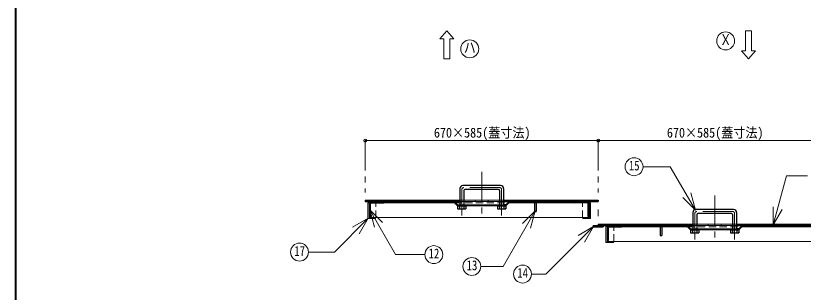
# Model space of a CAD drawing. Units: millimetres at full size, sheet at 1:15; details may follow other scales. Extents: x -3184 to 2891, y -2037 to 2178.
# Drawn here: x -3184 to -1207, y 132 to 826 of the extents above; entities that cross this region are included whole.
import ezdxf
from ezdxf.enums import TextEntityAlignment as Align

# ---------------------------------------------------------------- set-up
doc = ezdxf.new("R2010")
doc.units = ezdxf.units.MM
doc.header["$LTSCALE"] = 15
doc.header["$PDMODE"] = 32
doc.header["$PDSIZE"] = 7.5
doc.linetypes.add('CHAIN1', pattern=[8, 5, -1, 1, -1])
doc.linetypes.add('DASHED1', pattern=[1.8, 1.2, -0.6])
doc.layers.add('0-0', color=4, linetype='Continuous', lineweight=9)
doc.styles.add('ＭＳ ゴシック', font='')
doc.styles.get('ＭＳ ゴシック').set_extended_font_data('MS Gothic')

msp = doc.modelspace()

# ---------------------------------------------------------------- linework, layer by layer
at = {"layer": '0-0', "color": 1, "lineweight": 40}
msp.add_line((-3184.2, -2037.13), (-3184.2, 2177.87), dxfattribs=at)
at = {"layer": '0-0', "color": 7, "lineweight": 18}
for p, q in [((-2101.7, 787.87), (-2119.2, 767.87)), ((-2101.7, 787.87), (-2084.2, 767.87)), ((-1336.7, 787.87), (-1351.7, 787.87)), ((-1351.7, 737.87), (-1351.7, 787.87)), ((-1336.7, 737.87), (-1336.7, 787.87)), ((-2119.2, 767.87), (-2109.2, 767.87)), ((-2109.2, 767.87), (-2109.2, 717.87)), ((-2094.2, 767.87), (-2094.2, 717.87)), ((-2094.2, 767.87), (-2084.2, 767.87)), ((-1344.2, 717.87), (-1361.7, 737.87)), ((-1351.7, 737.87), (-1361.7, 737.87)), ((-1344.2, 717.87), (-1326.7, 737.87)), ((-1326.7, 737.87), (-1336.7, 737.87)), ((-2109.2, 717.87), (-2094.2, 717.87)), ((-1609.15, 447.2), (-1540.79, 447.2)), ((-1477.75, 338.02), (-1540.79, 447.2)), ((-1282.27, 301.23), (-1249.23, 424.55)), ((-1249.23, 424.55), (-1196.1, 424.55)), ((-1477.75, 338.02), (-1489.4, 381.48)), ((-2296.7, 356.87), (-2299.9, 356.87)), ((-2299.9, 356.87), (-2299.9, 316.87)), ((-2071.2, 362.87), (-2069.2, 362.87)), ((-2071.2, 359.67), (-2069.2, 359.67)), ((-2059.2, 362.87), (-2030.79, 362.87)), ((-2059.2, 359.67), (-2030.79, 359.67)), ((-2030.79, 362.87), (-2030.79, 359.67)), ((-1997.62, 362.87), (-1969.2, 362.87)), ((-1997.62, 362.87), (-1997.62, 359.67)), ((-1997.62, 359.67), (-1969.2, 359.67)), ((-1957.2, 362.87), (-1959.2, 362.87)), ((-1957.2, 359.67), (-1959.2, 359.67)), ((-1741, 356.87), (-1744.2, 356.87)), ((-1741, 356.87), (-1741, 316.87)), ((-1477.75, 338.02), (-1509.57, 369.84)), ((-2295.22, 338.6), (-2283.58, 295.13)), ((-2295.22, 338.6), (-2263.4, 306.78)), ((-2070.2, 351.17), (-2069.2, 351.17)), ((-2070.2, 349.67), (-2069.2, 349.67)), ((-2058.2, 351.17), (-2059.2, 351.17)), ((-2058.2, 349.67), (-2059.2, 349.67)), ((-1970.2, 351.17), (-1969.2, 351.17)), ((-1970.2, 349.67), (-1969.2, 349.67)), ((-1880.04, 336.4), (-1960.59, 196.89)), ((-1958.2, 351.17), (-1959.2, 351.17)), ((-1958.2, 349.67), (-1959.2, 349.67)), ((-1880.04, 336.4), (-1911.86, 304.58)), ((-1880.04, 336.4), (-1891.69, 292.94)), ((-1282.27, 301.23), (-1282.27, 346.23)), ((-1282.27, 301.23), (-1259.77, 340.2)), ((-2299.36, 317.78), (-2384.19, 232.95)), ((-2299.36, 317.78), (-2338.34, 295.28)), ((-2299.36, 317.78), (-2321.86, 278.81)), ((-2296.7, 316.87), (-2299.9, 316.87)), ((-2296.7, 319.67), (-2296.7, 316.87)), ((-1744.2, 319.67), (-1744.2, 316.87)), ((-1744.2, 316.87), (-1741, 316.87)), ((-1733.4, 297.17), (-1852.77, 177.8)), ((-1733.4, 297.17), (-1772.37, 274.67)), ((-1733.4, 297.17), (-1755.9, 258.2)), ((-1699.2, 296.87), (-1702.4, 296.87)), ((-1702.4, 296.87), (-1702.4, 256.87)), ((-1486.2, 302.87), (-1484.2, 302.87)), ((-1486.2, 299.67), (-1484.2, 299.67)), ((-1474.2, 302.87), (-1445.79, 302.87)), ((-1474.2, 299.67), (-1445.79, 299.67)), ((-1445.79, 302.87), (-1445.79, 299.67)), ((-1412.62, 302.87), (-1384.2, 302.87)), ((-1412.62, 302.87), (-1412.62, 299.67)), ((-1412.62, 299.67), (-1384.2, 299.67)), ((-1372.2, 302.87), (-1374.2, 302.87)), ((-1372.2, 299.67), (-1374.2, 299.67)), ((-1485.2, 291.17), (-1484.2, 291.17)), ((-1485.2, 289.67), (-1484.2, 289.67)), ((-1473.2, 291.17), (-1474.2, 291.17)), ((-1473.2, 289.67), (-1474.2, 289.67)), ((-1385.2, 291.17), (-1384.2, 291.17)), ((-1385.2, 289.67), (-1384.2, 289.67)), ((-1373.2, 291.17), (-1374.2, 291.17)), ((-1373.2, 289.67), (-1374.2, 289.67)), ((-1699.2, 259.67), (-1699.2, 256.87)), ((-1699.2, 256.87), (-1702.4, 256.87)), ((-2449.16, 232.95), (-2384.19, 232.95)), ((-2016.42, 196.89), (-1960.59, 196.89)), ((-1889.15, 177.8), (-1852.77, 177.8))]:
    msp.add_line(p, q, dxfattribs=at)
at = {"layer": '0-0'}
for p, q in [((-1721.7, 512.87), (-2306.7, 512.87)), ((-1136.7, 512.87), (-1721.7, 512.87)), ((-2259.7, 356.67), (-2082.7, 356.67)), ((-2030.79, 362.87), (-1997.62, 362.87)), ((-2030.79, 359.67), (-1997.62, 359.67)), ((-1945.7, 356.67), (-1881.7, 356.67)), ((-1877.2, 356.67), (-1781.2, 356.67)), ((-2296.7, 319.67), (-1744.2, 319.67)), ((-2281.9, 316.87), (-2296.7, 316.87)), ((-2279.9, 318.87), (-2279.9, 319.67)), ((-1761, 318.87), (-1761, 319.67)), ((-1759, 316.87), (-1744.2, 316.87)), ((-1662.2, 296.67), (-1566.2, 296.67)), ((-1561.7, 296.67), (-1497.7, 296.67)), ((-1445.79, 302.87), (-1412.62, 302.87)), ((-1412.62, 299.67), (-1445.79, 299.67)), ((-1360.7, 296.67), (-1183.7, 296.67)), ((-1699.2, 259.67), (-1146.7, 259.67)), ((-1682.4, 258.87), (-1682.4, 259.67)), ((-1684.4, 256.87), (-1699.2, 256.87))]:
    msp.add_line(p, q, dxfattribs=at)
at = {"layer": '0-0', "linetype": 'CHAIN1'}
for p, q in [((-2306.7, 512.87), (-2306.7, 382.87)), ((-1721.7, 512.87), (-1721.7, 382.87)), ((-2014.2, 434.67), (-2014.2, 324.67)), ((-2064.2, 389.67), (-2064.2, 324.67)), ((-1969.2, 394.67), (-2059.2, 394.67)), ((-1964.2, 389.67), (-1964.2, 324.67)), ((-1429.2, 374.67), (-1429.2, 264.67)), ((-1721.7, 339.67), (-1721.7, 322.87)), ((-1479.2, 329.67), (-1479.2, 264.67)), ((-1384.2, 334.67), (-1474.2, 334.67)), ((-1379.2, 329.67), (-1379.2, 264.67))]:
    msp.add_line(p, q, dxfattribs=at)
at = {"layer": '0-0', "color": 5, "lineweight": 25}
for p, q in [((-1966.7, 399.67), (-2061.7, 399.67)), ((-2069.2, 392.17), (-2069.2, 349.17)), ((-2059.2, 387.17), (-2059.2, 349.17)), ((-1971.7, 389.67), (-2056.7, 389.67)), ((-1969.2, 387.17), (-1969.2, 349.17)), ((-1959.2, 392.17), (-1959.2, 349.17)), ((-2306.7, 362.87), (-2071.2, 362.87)), ((-2306.7, 362.87), (-2306.7, 359.67)), ((-2306.7, 359.67), (-2071.2, 359.67)), ((-2296.7, 359.67), (-2296.7, 319.67)), ((-2290.7, 356.67), (-2259.7, 356.67)), ((-2076.58, 350.55), (-2085.7, 359.67)), ((-2075.96, 352.05), (-2083.58, 359.67)), ((-2071.2, 362.87), (-2071.2, 359.67)), ((-1957.2, 362.87), (-1721.7, 362.87)), ((-1957.2, 362.87), (-1957.2, 359.67)), ((-1957.2, 359.67), (-1721.7, 359.67)), ((-1952.44, 352.05), (-1944.82, 359.67)), ((-1951.82, 350.55), (-1942.7, 359.67)), ((-1881.7, 359.67), (-1881.7, 334.67)), ((-1877.2, 359.67), (-1877.2, 334.67)), ((-1750.2, 356.67), (-1781.2, 356.67)), ((-1744.2, 359.67), (-1744.2, 319.67)), ((-1721.7, 362.87), (-1721.7, 359.67)), ((-2293.7, 322.67), (-2293.7, 353.67)), ((-2074.7, 348.67), (-2073.2, 349.17)), ((-2074.7, 348.67), (-2053.7, 348.67)), ((-2074.7, 348.67), (-2074.7, 341.67)), ((-2074.7, 341.67), (-2053.7, 341.67)), ((-2074.7, 341.67), (-2073.2, 341.17)), ((-2074.46, 349.67), (-2070.2, 349.67)), ((-2073.84, 351.17), (-2070.2, 351.17)), ((-2073.2, 349.17), (-2055.2, 349.17)), ((-2073.2, 341.17), (-2069.7, 341.67)), ((-2073.2, 341.17), (-2055.2, 341.17)), ((-2070.2, 351.17), (-2070.2, 349.67)), ((-2069.7, 348.67), (-2069.7, 341.67)), ((-2069.7, 341.67), (-2064.2, 341.17)), ((-2064.2, 341.17), (-2058.7, 341.67)), ((-2058.7, 348.67), (-2058.7, 341.67)), ((-2058.7, 341.67), (-2055.2, 341.17)), ((-2058.2, 351.17), (-2058.2, 349.67)), ((-2058.2, 351.17), (-1970.2, 351.17)), ((-2058.2, 349.67), (-1970.2, 349.67)), ((-1974.7, 348.67), (-1973.2, 349.17)), ((-1974.7, 348.67), (-1953.7, 348.67)), ((-1974.7, 341.67), (-1953.7, 341.67)), ((-1973.2, 349.17), (-1955.2, 349.17)), ((-1973.2, 341.17), (-1955.2, 341.17)), ((-1970.2, 351.17), (-1970.2, 349.67)), ((-1969.7, 348.67), (-1969.7, 341.67)), ((-1964.2, 349.17), (-1958.7, 348.67)), ((-1958.7, 348.67), (-1955.2, 349.17)), ((-1958.2, 351.17), (-1958.2, 349.67)), ((-1954.57, 351.17), (-1958.2, 351.17)), ((-1958.2, 349.67), (-1953.94, 349.67)), ((-1953.7, 341.67), (-1955.2, 341.17)), ((-1747.2, 322.67), (-1747.2, 353.67)), ((-1381.7, 339.67), (-1476.7, 339.67)), ((-1881.7, 334.67), (-1877.2, 334.67)), ((-1484.2, 332.17), (-1484.2, 289.17)), ((-1474.2, 327.17), (-1474.2, 289.17)), ((-1386.7, 329.67), (-1471.7, 329.67)), ((-1384.2, 327.17), (-1384.2, 289.17)), ((-1374.2, 332.17), (-1374.2, 289.17)), ((-1734.2, 299.67), (-1486.2, 299.67)), ((-1721.7, 302.87), (-1486.2, 302.87)), ((-1721.7, 302.87), (-1721.7, 299.67)), ((-1709.2, 299.67), (-1709.2, 296.47)), ((-1699.2, 299.67), (-1699.2, 259.67)), ((-1693.2, 296.67), (-1662.2, 296.67)), ((-1561.7, 299.67), (-1561.7, 274.67)), ((-1491.58, 290.55), (-1500.7, 299.67)), ((-1490.96, 292.05), (-1498.58, 299.67)), ((-1486.2, 302.87), (-1486.2, 299.67)), ((-1372.2, 302.87), (-1136.7, 302.87)), ((-1372.2, 302.87), (-1372.2, 299.67)), ((-1372.2, 299.67), (-1136.7, 299.67)), ((-1367.44, 292.05), (-1359.82, 299.67)), ((-1366.82, 290.55), (-1357.7, 299.67)), ((-1696.2, 262.67), (-1696.2, 293.67)), ((-1489.7, 288.67), (-1488.2, 289.17)), ((-1489.7, 288.67), (-1468.7, 288.67)), ((-1489.7, 288.67), (-1489.7, 281.67)), ((-1489.7, 281.67), (-1468.7, 281.67)), ((-1489.7, 281.67), (-1488.2, 281.17)), ((-1489.46, 289.67), (-1485.2, 289.67)), ((-1488.84, 291.17), (-1485.2, 291.17)), ((-1488.2, 289.17), (-1470.2, 289.17)), ((-1488.2, 281.17), (-1484.7, 281.67)), ((-1488.2, 281.17), (-1470.2, 281.17)), ((-1485.2, 291.17), (-1485.2, 289.67)), ((-1484.7, 288.67), (-1484.7, 281.67)), ((-1484.7, 281.67), (-1479.2, 281.17)), ((-1479.2, 281.17), (-1473.7, 281.67)), ((-1473.7, 288.67), (-1473.7, 281.67)), ((-1473.7, 281.67), (-1470.2, 281.17)), ((-1473.2, 291.17), (-1473.2, 289.67)), ((-1473.2, 291.17), (-1385.2, 291.17)), ((-1473.2, 289.67), (-1385.2, 289.67)), ((-1389.7, 288.67), (-1388.2, 289.17)), ((-1389.7, 288.67), (-1368.7, 288.67)), ((-1389.7, 281.67), (-1368.7, 281.67)), ((-1388.2, 289.17), (-1370.2, 289.17)), ((-1388.2, 281.17), (-1370.2, 281.17)), ((-1385.2, 291.17), (-1385.2, 289.67)), ((-1384.7, 288.67), (-1384.7, 281.67)), ((-1379.2, 289.17), (-1373.7, 288.67)), ((-1373.7, 288.67), (-1370.2, 289.17)), ((-1373.2, 291.17), (-1373.2, 289.67)), ((-1369.57, 291.17), (-1373.2, 291.17)), ((-1373.2, 289.67), (-1368.94, 289.67)), ((-1368.7, 281.67), (-1370.2, 281.17))]:
    msp.add_line(p, q, dxfattribs=at)
at = {"layer": '0-0', "linetype": 'DASHED1'}
for p, q in [((-2296.7, 356.87), (-2279.9, 356.87)), ((-2279.9, 319.67), (-2279.9, 356.87)), ((-2082.7, 356.67), (-1945.7, 356.67)), ((-2059.2, 362.87), (-2069.2, 362.87)), ((-2059.2, 359.67), (-2069.2, 359.67)), ((-1959.2, 362.87), (-1969.2, 362.87)), ((-1959.2, 359.67), (-1969.2, 359.67)), ((-1881.7, 356.67), (-1877.2, 356.67)), ((-1744.2, 356.87), (-1761, 356.87)), ((-1761, 319.67), (-1761, 356.87)), ((-2059.2, 351.17), (-2069.2, 351.17)), ((-2059.2, 349.67), (-2069.2, 349.67)), ((-1959.2, 351.17), (-1969.2, 351.17)), ((-1959.2, 349.67), (-1969.2, 349.67)), ((-1699.2, 296.87), (-1682.4, 296.87)), ((-1682.4, 259.67), (-1682.4, 296.87)), ((-1561.7, 296.67), (-1566.2, 296.67)), ((-1497.7, 296.67), (-1360.7, 296.67)), ((-1474.2, 302.87), (-1484.2, 302.87)), ((-1474.2, 299.67), (-1484.2, 299.67)), ((-1374.2, 302.87), (-1384.2, 302.87)), ((-1374.2, 299.67), (-1384.2, 299.67)), ((-1474.2, 291.17), (-1484.2, 291.17)), ((-1474.2, 289.67), (-1484.2, 289.67)), ((-1374.2, 291.17), (-1384.2, 291.17)), ((-1374.2, 289.67), (-1384.2, 289.67))]:
    msp.add_line(p, q, dxfattribs=at)
at = {"layer": '0-0', "color": 7, "lineweight": 18}
msp.add_lwpolyline([(-2295.22, 338.6), (-2230.55, 226.59), (-2156.88, 226.59)], dxfattribs=at)
at = {"layer": '0-0', "color": 5, "lineweight": 25}
for points in [[(-2073.2, 349.17), (-2069.7, 348.67), (-2064.2, 349.17)], [(-2064.2, 349.17), (-2058.7, 348.67), (-2055.2, 349.17)], [(-2055.2, 349.17), (-2053.7, 348.67), (-2053.7, 341.67), (-2055.2, 341.17)], [(-1974.7, 348.67), (-1974.7, 341.67), (-1973.2, 341.17), (-1969.7, 341.67)], [(-1973.2, 349.17), (-1969.7, 348.67), (-1964.2, 349.17)], [(-1969.7, 341.67), (-1964.2, 341.17), (-1958.7, 341.67)], [(-1958.7, 348.67), (-1958.7, 341.67), (-1955.2, 341.17)], [(-1955.2, 349.17), (-1953.7, 348.67), (-1953.7, 341.67)], [(-1734.2, 299.67), (-1734.2, 296.47), (-1709.2, 296.47)], [(-1566.2, 299.67), (-1566.2, 274.67), (-1561.7, 274.67)], [(-1488.2, 289.17), (-1484.7, 288.67), (-1479.2, 289.17)], [(-1479.2, 289.17), (-1473.7, 288.67), (-1470.2, 289.17)], [(-1470.2, 289.17), (-1468.7, 288.67), (-1468.7, 281.67), (-1470.2, 281.17)], [(-1389.7, 288.67), (-1389.7, 281.67), (-1388.2, 281.17), (-1384.7, 281.67)], [(-1388.2, 289.17), (-1384.7, 288.67), (-1379.2, 289.17)], [(-1384.7, 281.67), (-1379.2, 281.17), (-1373.7, 281.67)], [(-1373.7, 288.67), (-1373.7, 281.67), (-1370.2, 281.17)], [(-1370.2, 289.17), (-1368.7, 288.67), (-1368.7, 281.67)]]:
    msp.add_lwpolyline(points, dxfattribs=at)
at = {"layer": '0-0', "color": 7, "lineweight": 18}
for centre in [(-1401.7, 762.87), (-2044.2, 742.87), (-1631.65, 447.2), (-2471.66, 232.95), (-2134.38, 226.59), (-2038.92, 196.89), (-1911.65, 177.8)]:
    msp.add_circle(centre, 22.5, dxfattribs=at)
at = {"layer": '0-0', "color": 5, "lineweight": 25}
for centre, radius, start, end in [((-2061.7, 392.17), 7.5, 90, 180), ((-1966.7, 392.17), 7.5, 0, 90), ((-2056.7, 387.17), 2.5, 90, 180), ((-1971.7, 387.17), 2.5, 0, 90), ((-2290.7, 353.67), 3, 90, 180), ((-2259.7, 359.67), 3, 270, 0), ((-1781.2, 359.67), 3, 180, 270), ((-1750.2, 353.67), 3, 0, 90), ((-2074.46, 352.67), 3, 225, 270), ((-2073.84, 354.17), 3, 225, 270), ((-1954.57, 354.17), 3, 270, 315), ((-1953.94, 352.67), 3, 270, 315), ((-1476.7, 332.17), 7.5, 90, 180), ((-1381.7, 332.17), 7.5, 0, 90), ((-2296.7, 322.67), 3, 270, 0), ((-1744.2, 322.67), 3, 180, 270), ((-1471.7, 327.17), 2.5, 90, 180), ((-1386.7, 327.17), 2.5, 0, 90), ((-1693.2, 293.67), 3, 90, 180), ((-1662.2, 299.67), 3, 270, 0), ((-1489.46, 292.67), 3, 225, 270), ((-1488.84, 294.17), 3, 225, 270), ((-1369.57, 294.17), 3, 270, 315), ((-1368.94, 292.67), 3, 270, 315), ((-1699.2, 262.67), 3, 270, 0)]:
    msp.add_arc(centre, radius, start, end, dxfattribs=at)
at = {"layer": '0-0', "linetype": 'CHAIN1'}
for centre, start, end in [((-2059.2, 389.67), 90, 180), ((-1969.2, 389.67), 0, 90), ((-1474.2, 329.67), 90, 180), ((-1384.2, 329.67), 0, 90)]:
    msp.add_arc(centre, 5, start, end, dxfattribs=at)
at = {"layer": '0-0'}
for centre, start, end in [((-2281.9, 318.87), 270, 0), ((-1759, 318.87), 180, 270), ((-1684.4, 258.87), 270, 0)]:
    msp.add_arc(centre, 2, start, end, dxfattribs=at)
at = {"layer": '0-0', "color": 1}
for p in [(-2306.7, 512.87), (-1721.7, 512.87)]:
    msp.add_point(p, dxfattribs=at)

# ---------------------------------------------------------------- texts
at = {"layer": '0-0', "color": 7, "style": 'ＭＳ ゴシック'}
for s, height, width, p in [('Ｘ', 27.49, 0.8, (-1416.7, 744.12)), ('ハ', 27.49, 0.8, (-2059.2, 724.12)), ('670×585(蓋寸法)', 24.74, 0.9, (-2134.2, 512.87)), ('670×585(蓋寸法)', 24.74, 0.9, (-1549.2, 512.87)), ('15', 24.74, 0.8, (-1644.77, 430.32)), ('17', 24.74, 0.8, (-2484.78, 216.08)), ('12', 24.74, 0.8, (-2147.51, 209.72)), ('13', 24.74, 0.8, (-2052.05, 180.02)), ('14', 24.74, 0.8, (-1924.78, 160.93))]:
    msp.add_text(s, height=height, dxfattribs=dict(at, width=width)).set_placement(p, align=Align.BOTTOM_LEFT)

doc.saveas('drawing.dxf')
